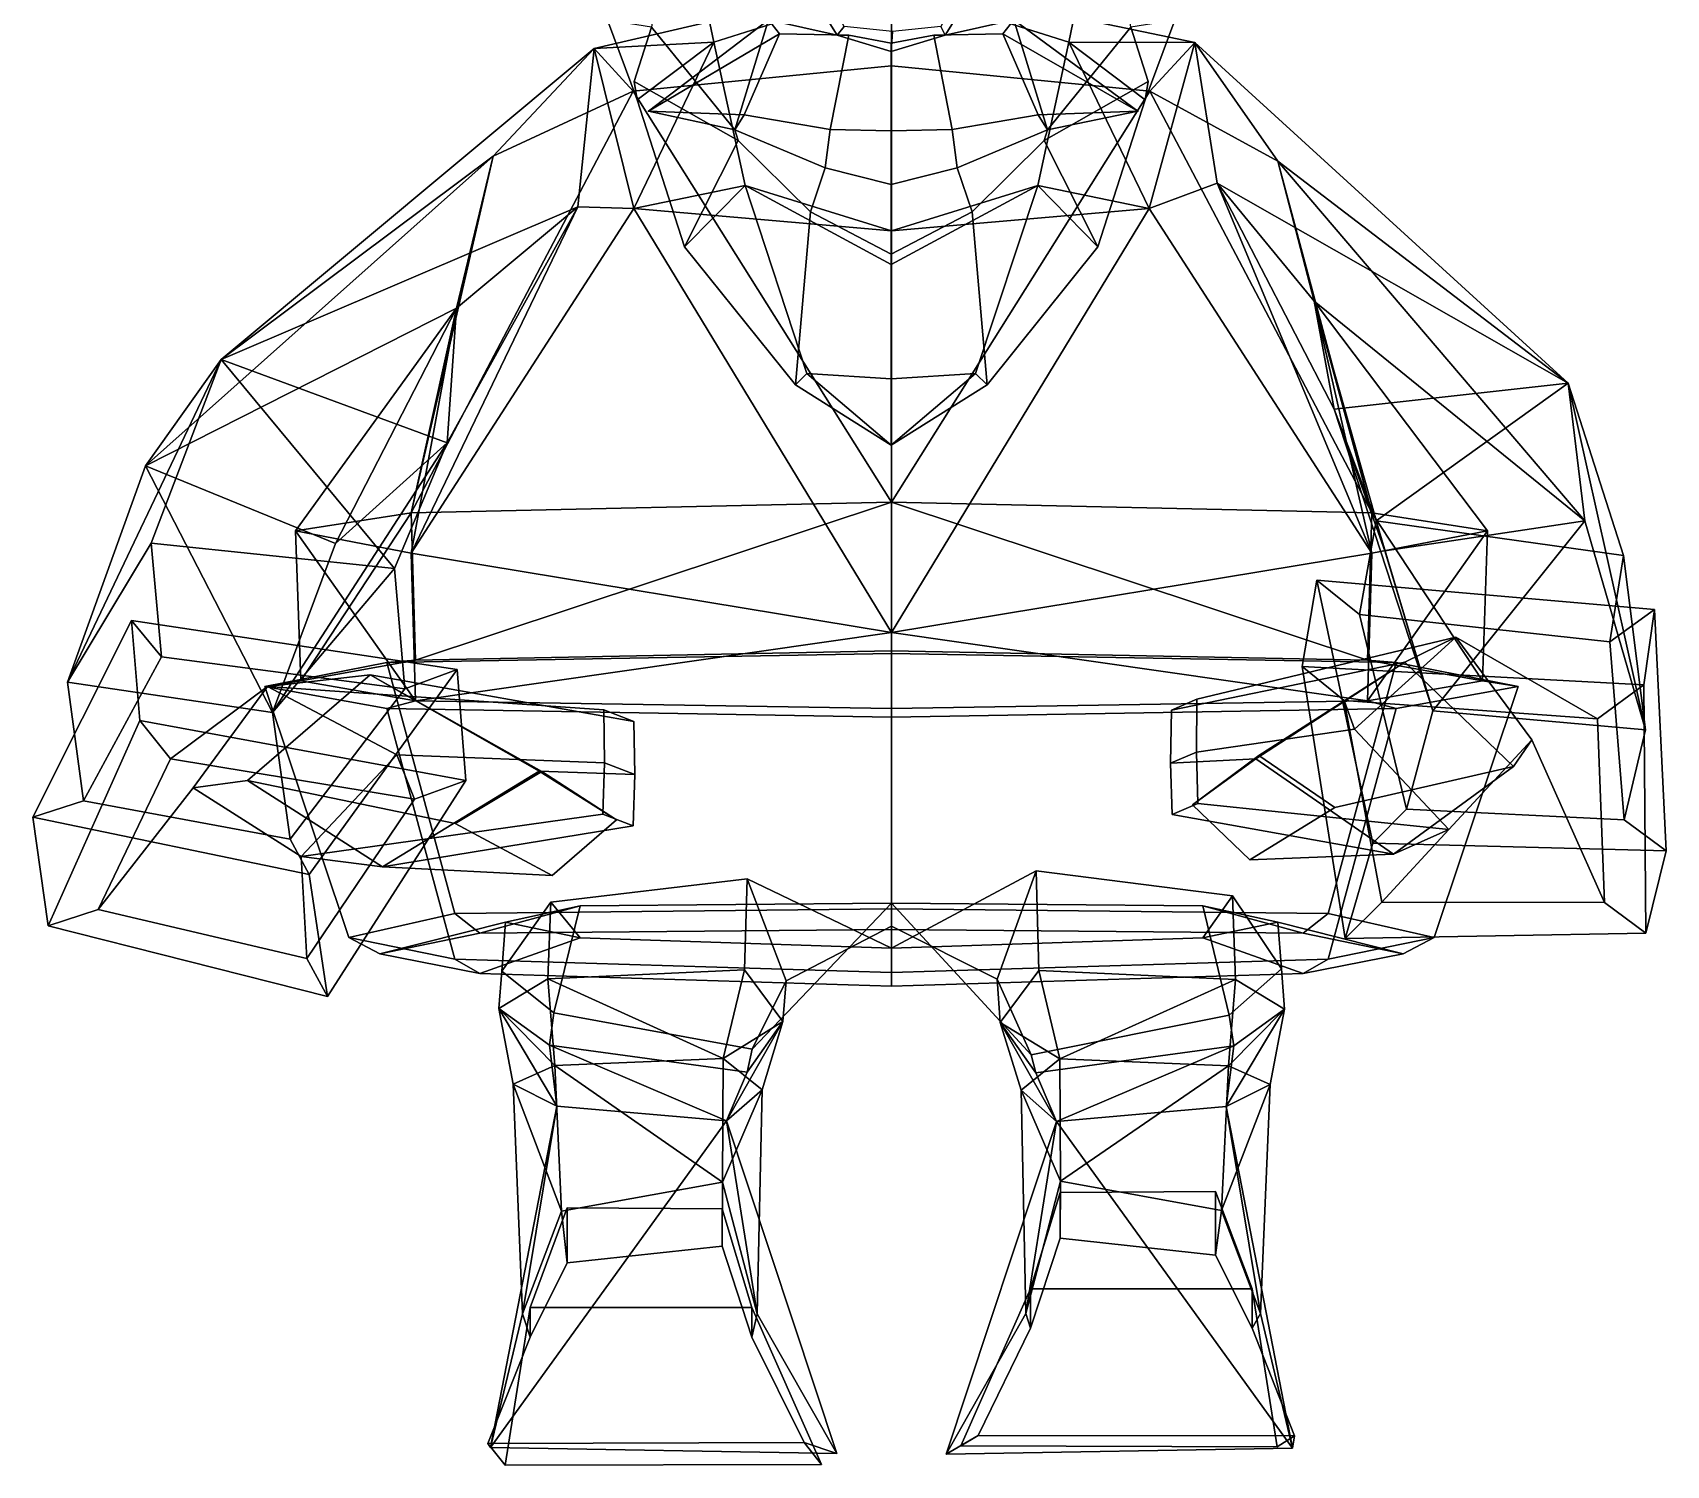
# Model space of a CAD drawing. Extents: x -184 to 163, y -157 to 300.
# Drawn here: x -183.7 to 163.5, y -157 to 147.5 of the extents above; entities that cross this region are included whole.
import ezdxf

# ---------------------------------------------------------------- set-up
doc = ezdxf.new("R2010")
doc.units = 0

msp = doc.modelspace()

# ---------------------------------------------------------------- linework, layer by layer
for p in [(-52.850117, 130.745239, 156.778763), (51.156452, 130.745239, 156.778763)]:
    msp.add_point(p)
for points in [[(-12.717014, 146.906311, 166.628067), (-24.209009, 165.353851, 168.914932), (-27.344149, 150.15863, 161.048126)], [(-11.267047, 148.792786, 179.784256), (-20.691374, 165.902954, 186.538315), (-24.209009, 165.353851, 168.914932), (-12.717014, 146.906311, 166.628067)], [(9.282702, 148.792786, 179.784256), (10.215907, 146.906311, 166.628067), (21.707903, 165.353851, 168.914932), (18.707029, 165.902954, 186.538315)], [(10.215907, 146.906311, 166.628067), (24.843042, 150.15863, 161.048126), (21.707903, 165.353851, 168.914932)], [(-55.22044, 133.169067, 110.382294), (-61.548981, 150.131317, 108.120865), (-42.44381, 162.322327, 77.368782), (-38.964668, 145.40271, 59.793129)], [(-38.964668, 145.40271, 59.793129), (-42.44381, 162.322327, 77.368782), (-1.250554, 161.871216, 66.640167), (-1.228616, 157.418823, 31.607481)], [(36.519398, 145.40271, 59.793129), (-1.228616, 157.418823, 31.607481), (-1.250554, 161.871216, 66.640167), (39.942699, 162.322327, 77.368782)], [(52.71933, 133.169067, 110.382294), (36.519398, 145.40271, 59.793129), (39.942699, 162.322327, 77.368782), (59.047878, 150.131317, 108.120865)], [(-1.204486, 158.834381, 15.443084), (-1.207897, 140.388245, -37.6987), (-56.103218, 135.016479, -26.143007), (-64.363396, 144.12262, 10.690969)], [(-1.204486, 158.834381, 15.443084), (-64.363396, 144.12262, 10.690969), (-38.964668, 145.40271, 59.793129), (-1.228616, 157.418823, 31.607481)], [(-52.166565, 148.606079, 140.270615), (-34.45216, 126.778198, 164.81459), (-27.344149, 150.15863, 161.048126), (-50.560822, 159.489594, 141.292389)], [(-1.228616, 157.418823, 31.607481), (36.519398, 145.40271, 59.793129), (63.297588, 145.3479, 10.413271), (-1.204486, 158.834381, 15.443084)], [(-1.204486, 158.834381, 15.443084), (63.297588, 145.3479, 10.413271), (53.713791, 135.016479, -26.143009), (-1.207897, 140.388245, -37.6987)], [(49.665459, 148.606079, 140.270615), (48.059715, 159.489594, 141.292389), (24.843042, 150.15863, 161.048126), (31.95105, 126.778198, 164.81459)], [(-55.22044, 133.169067, 110.382294), (-55.88979, 137.068115, 142.186356), (-52.166565, 148.606079, 140.270615), (-61.548981, 150.131317, 108.120865)], [(-24.977959, 147.210266, 174.807907), (-27.344149, 150.15863, 161.048126), (-52.850117, 130.745239, 156.778763)], [(-52.850117, 130.745239, 156.778763), (-27.344149, 150.15863, 161.048126), (-34.45216, 126.778198, 164.81459)], [(-24.977959, 147.210266, 174.807907), (-10.280588, 146.936768, 174.895538), (-12.717014, 146.906311, 166.628067), (-27.344149, 150.15863, 161.048126)], [(22.476852, 147.210266, 174.807907), (24.843042, 150.15863, 161.048126), (10.215907, 146.906311, 166.628067), (7.779481, 146.936768, 174.895538)], [(22.476852, 147.210266, 174.807907), (51.156452, 130.745239, 156.778763), (24.843042, 150.15863, 161.048126)], [(51.156452, 130.745239, 156.778763), (31.95105, 126.778198, 164.81459), (24.843042, 150.15863, 161.048126)], [(52.71933, 133.169067, 110.382294), (59.047878, 150.131317, 108.120865), (49.665459, 148.606079, 140.270615), (53.388687, 137.068115, 142.186356)], [(-52.166565, 148.606079, 140.270615), (-55.88979, 137.068115, 142.186356), (-33.76899, 124.564728, 155.504288), (-34.45216, 126.778198, 164.81459)], [(-32.455162, 130.001831, 175.316635), (-24.977959, 147.210266, 174.807907), (-52.850117, 130.745239, 156.778763)], [(-10.280588, 146.936768, 174.895538), (-24.977959, 147.210266, 174.807907), (-32.455162, 130.001831, 175.316635), (-14.241541, 126.87262, 183.691391)], [(-14.241541, 126.87262, 183.691391), (-1.250554, 126.595337, 184.348648), (-1.250554, 145.229645, 177.472336), (-10.280588, 146.936768, 174.895538)], [(-0.992172, 147.700531, 184.925476), (-11.267047, 148.792786, 179.784256), (-12.717014, 146.906311, 166.628067), (-1.250554, 143.486237, 172.205948)], [(-1.250554, 145.229645, 177.472336), (-1.250554, 143.486237, 172.205948), (-12.717014, 146.906311, 166.628067), (-10.280588, 146.936768, 174.895538)], [(-0.992172, 147.700531, 184.925476), (-1.250554, 143.486237, 172.205948), (10.215907, 146.906311, 166.628067), (9.282702, 148.792786, 179.784256)], [(11.740433, 126.87262, 183.691391), (7.779481, 146.936768, 174.895538), (-1.250554, 145.229645, 177.472336), (-1.250554, 126.595337, 184.348648)], [(-1.250554, 145.229645, 177.472336), (7.779481, 146.936768, 174.895538), (10.215907, 146.906311, 166.628067), (-1.250554, 143.486237, 172.205948)], [(7.779481, 146.936768, 174.895538), (11.740433, 126.87262, 183.691391), (29.954054, 130.001831, 175.316635), (22.476852, 147.210266, 174.807907)], [(29.954054, 130.001831, 175.316635), (51.156452, 130.745239, 156.778763), (22.476852, 147.210266, 174.807907)], [(49.665459, 148.606079, 140.270615), (31.95105, 126.778198, 164.81459), (31.267879, 124.564728, 155.504288), (53.388687, 137.068115, 142.186356)], [(-67.862389, 110.41748, 46.630215), (-64.363396, 144.12262, 10.690969), (-143.586792, 77.980179, 49.693771)], [(-85.830681, 121.202423, -24.917387), (-143.586792, 77.980179, 49.693771), (-64.363396, 144.12262, 10.690969)], [(-85.830681, 121.202423, -24.917387), (-64.363396, 144.12262, 10.690969), (-56.103218, 135.016479, -26.143007)], [(-67.862389, 110.41748, 46.630215), (-55.965126, 110.056702, 68.589661), (-64.363396, 144.12262, 10.690969)], [(-64.363396, 144.12262, 10.690969), (-55.965126, 110.056702, 68.589661), (-38.964668, 145.40271, 59.793129)], [(-55.965126, 110.056702, 68.589661), (-32.305893, 114.996735, 95.365669), (-38.964668, 145.40271, 59.793129)], [(-45.142368, 101.945526, 123.026787), (-55.22044, 133.169067, 110.382294), (-38.964668, 145.40271, 59.793129), (-32.305893, 114.996735, 95.365669)], [(42.641266, 101.945526, 123.026787), (29.881565, 114.996735, 95.365669), (36.519398, 145.40271, 59.793129), (52.71933, 133.169067, 110.382294)], [(53.584675, 110.056702, 68.589661), (36.519398, 145.40271, 59.793129), (29.881565, 114.996735, 95.365669)], [(63.297588, 145.3479, 10.413271), (36.519398, 145.40271, 59.793129), (53.584675, 110.056702, 68.589661)], [(68.04216, 115.493469, 49.894779), (63.297588, 145.3479, 10.413271), (53.584675, 110.056702, 68.589661)], [(80.884331, 120.174377, -25.769972), (53.713791, 135.016479, -26.143009), (63.297588, 145.3479, 10.413271)], [(68.04216, 115.493469, 49.894779), (142.597626, 72.997711, 39.103031), (63.297588, 145.3479, 10.413271)], [(80.884331, 120.174377, -25.769972), (63.297588, 145.3479, 10.413271), (142.597626, 72.997711, 39.103031)], [(-1.173772, 47.692505, -97.6754), (-56.103218, 135.016479, -26.143007), (-1.207897, 140.388245, -37.6987)], [(-1.173772, 47.692505, -97.6754), (-1.207897, 140.388245, -37.6987), (53.713791, 135.016479, -26.143009)], [(-33.76899, 124.564728, 155.504288), (-55.88979, 137.068115, 142.186356), (-55.22044, 133.169067, 110.382294), (-45.142368, 101.945526, 123.026787)], [(31.267879, 124.564728, 155.504288), (42.641266, 101.945526, 123.026787), (52.71933, 133.169067, 110.382294), (53.388687, 137.068115, 142.186356)], [(-103.231987, 45.440292, -63.370796), (-56.103218, 135.016479, -26.143007), (-1.173772, 47.692505, -97.6754)], [(-103.231987, 45.440292, -63.370796), (-85.830681, 121.202423, -24.917387), (-56.103218, 135.016479, -26.143007)], [(100.884438, 45.440292, -63.370804), (-1.173772, 47.692505, -97.6754), (53.713791, 135.016479, -26.143009)], [(100.884438, 45.440292, -63.370804), (53.713791, 135.016479, -26.143009), (80.884331, 120.174377, -25.769972)], [(-34.45216, 126.778198, 164.81459), (-32.455162, 130.001831, 175.316635), (-52.850117, 130.745239, 156.778763)], [(-14.241541, 126.87262, 183.691391), (-32.455162, 130.001831, 175.316635), (-34.45216, 126.778198, 164.81459), (-15.243168, 118.716705, 172.825165)], [(11.740433, 126.87262, 183.691391), (12.74206, 118.716705, 172.825165), (31.95105, 126.778198, 164.81459), (29.954054, 130.001831, 175.316635)], [(31.95105, 126.778198, 164.81459), (51.156452, 130.745239, 156.778763), (29.954054, 130.001831, 175.316635)], [(-18.425463, 109.395752, 173.856415), (-15.243168, 118.716705, 172.825165), (-34.45216, 126.778198, 164.81459), (-33.76899, 124.564728, 155.504288)], [(-1.250554, 126.595337, 184.348648), (-14.241541, 126.87262, 183.691391), (-15.243168, 118.716705, 172.825165), (-1.250554, 115.167419, 177.937927)], [(-1.250554, 126.595337, 184.348648), (-1.250554, 115.167419, 177.937927), (12.74206, 118.716705, 172.825165), (11.740433, 126.87262, 183.691391)], [(15.924353, 109.395752, 173.856415), (31.267879, 124.564728, 155.504288), (31.95105, 126.778198, 164.81459), (12.74206, 118.716705, 172.825165)], [(-21.610588, 72.61673, 151.733688), (-18.425463, 109.395752, 173.856415), (-33.76899, 124.564728, 155.504288), (-45.142368, 101.945526, 123.026787)], [(19.10948, 72.61673, 151.733688), (42.641266, 101.945526, 123.026787), (31.267879, 124.564728, 155.504288), (15.924353, 109.395752, 173.856415)], [(-85.830681, 121.202423, -24.917387), (-159.66272, 55.383057, 17.709221), (-143.586792, 77.980179, 49.693771)], [(-93.585457, 88.889435, 4.790177), (-159.66272, 55.383057, 17.709221), (-85.830681, 121.202423, -24.917387)], [(-103.231987, 45.440292, -63.370796), (-93.585457, 88.889435, 4.790177), (-85.830681, 121.202423, -24.917387)], [(-1.250554, 100.402084, 179.268402), (-1.250554, 115.167419, 177.937927), (-15.243168, 118.716705, 172.825165), (-18.425463, 109.395752, 173.856415)], [(-1.250554, 100.402084, 179.268402), (15.924353, 109.395752, 173.856415), (12.74206, 118.716705, 172.825165), (-1.250554, 115.167419, 177.937927)], [(100.884438, 45.440292, -63.370804), (80.884331, 120.174377, -25.769972), (88.623535, 90.425125, 6.919257)], [(80.884331, 120.174377, -25.769972), (142.597626, 72.997711, 39.103031), (146.128265, 43.72937, 8.20105)], [(88.623535, 90.425125, 6.919257), (80.884331, 120.174377, -25.769972), (146.128265, 43.72937, 8.20105)], [(-1.173774, 105.380096, 78.503799), (-32.305893, 114.996735, 95.365669), (-55.965126, 110.056702, 68.589661)], [(-21.610588, 72.61673, 151.733688), (-45.142368, 101.945526, 123.026787), (-32.305893, 114.996735, 95.365669), (-19.191643, 75.050354, 135.999039)], [(-19.191643, 75.050354, 135.999039), (-32.305893, 114.996735, 95.365669), (-1.250553, 98.176544, 112.451416), (-1.250553, 73.897507, 131.549591)], [(-1.250553, 98.176544, 112.451416), (-32.305893, 114.996735, 95.365669), (-1.173774, 105.380096, 78.503799)], [(16.690535, 75.050354, 135.999039), (-1.250553, 73.897507, 131.549591), (-1.250553, 98.176544, 112.451416), (29.881565, 114.996735, 95.365669)], [(-1.250553, 98.176544, 112.451416), (-1.173774, 105.380096, 78.503799), (29.881565, 114.996735, 95.365669)], [(-1.173774, 105.380096, 78.503799), (53.584675, 110.056702, 68.589661), (29.881565, 114.996735, 95.365669)], [(19.10948, 72.61673, 151.733688), (16.690535, 75.050354, 135.999039), (29.881565, 114.996735, 95.365669), (42.641266, 101.945526, 123.026787)], [(100.884438, 36.831039, 90.84214), (68.04216, 115.493469, 49.894779), (53.584675, 110.056702, 68.589661)], [(100.884438, 36.831039, 90.84214), (88.623535, 90.425125, 6.919257), (68.04216, 115.493469, 49.894779)], [(88.623535, 90.425125, 6.919257), (92.897171, 67.467911, 52.139282), (68.04216, 115.493469, 49.894779)], [(68.04216, 115.493469, 49.894779), (92.897171, 67.467911, 52.139282), (142.597626, 72.997711, 39.103031)], [(-67.862389, 110.41748, 46.630215), (-143.586792, 77.980179, 49.693771), (-95.617393, 60.285141, 49.779804)], [(-103.231987, 36.831039, 90.84214), (-67.862389, 110.41748, 46.630215), (-93.585457, 88.889435, 4.790177)], [(-103.231987, 36.831039, 90.84214), (-55.965126, 110.056702, 68.589661), (-67.862389, 110.41748, 46.630215)], [(-1.173773, 19.985382, 119.083397), (-55.965126, 110.056702, 68.589661), (-103.231987, 36.831039, 90.84214)], [(-93.585457, 88.889435, 4.790177), (-67.862389, 110.41748, 46.630215), (-95.617393, 60.285141, 49.779804)], [(-1.173773, 19.985382, 119.083397), (-1.173774, 105.380096, 78.503799), (-55.965126, 110.056702, 68.589661)], [(-1.250553, 59.819427, 153.582489), (-1.250554, 100.402084, 179.268402), (-18.425463, 109.395752, 173.856415), (-21.610588, 72.61673, 151.733688)], [(-1.250553, 59.819427, 153.582489), (19.10948, 72.61673, 151.733688), (15.924353, 109.395752, 173.856415), (-1.250554, 100.402084, 179.268402)], [(-1.173773, 19.985382, 119.083397), (53.584675, 110.056702, 68.589661), (-1.173774, 105.380096, 78.503799)], [(-1.173773, 19.985382, 119.083397), (100.884438, 36.831039, 90.84214), (53.584675, 110.056702, 68.589661)], [(100.884438, 36.831039, 90.84214), (125.486366, 41.61644, 5.123831), (88.623535, 90.425125, 6.919257)], [(125.486366, 41.61644, 5.123831), (100.884438, 45.440292, -63.370804), (88.623535, 90.425125, 6.919257)], [(103.616676, 37.346329, 17.681055), (92.897171, 67.467911, 52.139282), (88.623535, 90.425125, 6.919257)], [(103.616676, 37.346329, 17.681055), (88.623535, 90.425125, 6.919257), (146.128265, 43.72937, 8.20105)], [(-119.33783, 38.91803, 16.000574), (-159.66272, 55.383057, 17.709221), (-93.585457, 88.889435, 4.790177)], [(-103.231987, 36.831039, 90.84214), (-93.585457, 88.889435, 4.790177), (-127.833923, 41.61644, 5.123833)], [(-127.833923, 41.61644, 5.123833), (-93.585457, 88.889435, 4.790177), (-103.231987, 45.440292, -63.370796)], [(-119.33783, 38.91803, 16.000574), (-93.585457, 88.889435, 4.790177), (-95.617393, 60.285141, 49.779804)], [(-176.303101, 9.403748, 55.159615), (-158.516785, 38.941406, 82.342941), (-143.586792, 77.980179, 49.693771)], [(-176.303101, 9.403748, 55.159615), (-143.586792, 77.980179, 49.693771), (-159.66272, 55.383057, 17.709221)], [(-106.799675, 33.622726, 71.372292), (-143.586792, 77.980179, 49.693771), (-158.516785, 38.941406, 82.342941)], [(-106.799675, 33.622726, 71.372292), (-95.617393, 60.285141, 49.779804), (-143.586792, 77.980179, 49.693771)], [(-1.250553, 59.819427, 153.582489), (-21.610588, 72.61673, 151.733688), (-19.191643, 75.050354, 135.999039)], [(-1.250553, 59.819427, 153.582489), (-19.191643, 75.050354, 135.999039), (-1.250553, 73.897507, 131.549591)], [(-1.250553, 59.819427, 153.582489), (-1.250553, 73.897507, 131.549591), (16.690535, 75.050354, 135.999039)], [(-1.250553, 59.819427, 153.582489), (16.690535, 75.050354, 135.999039), (19.10948, 72.61673, 151.733688)], [(101.782494, 43.696182, 73.302216), (142.597626, 72.997711, 39.103031), (92.897171, 67.467911, 52.139282)], [(101.782494, 43.696182, 73.302216), (154.355911, 36.330536, 75.557251), (142.597626, 72.997711, 39.103031)], [(159.000946, -0.675583, 52.38979), (146.128265, 43.72937, 8.20105), (142.597626, 72.997711, 39.103031)], [(159.000946, -0.675583, 52.38979), (142.597626, 72.997711, 39.103031), (154.355911, 36.330536, 75.557251)], [(113.866829, 3.378128, 48.995026), (92.897171, 67.467911, 52.139282), (103.616676, 37.346329, 17.681055)], [(113.866829, 3.378128, 48.995026), (101.782494, 43.696182, 73.302216), (92.897171, 67.467911, 52.139282)], [(-132.729263, 2.964264, 43.983749), (-119.33783, 38.91803, 16.000574), (-95.617393, 60.285141, 49.779804)], [(-132.729263, 2.964264, 43.983749), (-95.617393, 60.285141, 49.779804), (-106.799675, 33.622726, 71.372292)], [(-132.729263, 2.964264, 43.983749), (-176.303101, 9.403748, 55.159615), (-159.66272, 55.383057, 17.709221)], [(-132.729263, 2.964264, 43.983749), (-159.66272, 55.383057, 17.709221), (-119.33783, 38.91803, 16.000574)], [(-126.71138, 9.690826, 0.429445), (-127.833923, 41.61644, 5.123833), (-103.231987, 45.440292, -63.370796)], [(-126.71138, 9.690826, 0.429445), (-103.231987, 45.440292, -63.370796), (-102.321541, 14.12175, -78.939377)], [(-102.321541, 14.12175, -78.939377), (-103.231987, 45.440292, -63.370796), (-1.173772, 47.692505, -97.6754)], [(-102.321541, 14.12175, -78.939377), (-1.173772, 47.692505, -97.6754), (-1.188086, 16.073547, -109.066399)], [(99.973991, 14.12175, -78.939377), (-1.188086, 16.073547, -109.066399), (-1.173772, 47.692505, -97.6754)], [(99.973991, 14.12175, -78.939377), (-1.173772, 47.692505, -97.6754), (100.884438, 45.440292, -63.370804)], [(124.363838, 9.690826, 0.429443), (99.973991, 14.12175, -78.939377), (100.884438, 45.440292, -63.370804)], [(124.363838, 9.690826, 0.429443), (100.884438, 45.440292, -63.370804), (125.486366, 41.61644, 5.123831)], [(101.782494, 43.696182, 73.302216), (113.866829, 3.378128, 48.995026), (108.26371, -17.569534, 77.982742), (98.230057, 23.795044, 103.235184)], [(154.355911, 36.330536, 75.557251), (101.782494, 43.696182, 73.302216), (98.230057, 23.795044, 103.235184), (151.448471, 18.011383, 106.592751)], [(113.866829, 3.378128, 48.995026), (103.616676, 37.346329, 17.681055), (146.128265, 43.72937, 8.20105)], [(113.866829, 3.378128, 48.995026), (146.128265, 43.72937, 8.20105), (159.000946, -0.675583, 52.38979)], [(-172.881409, -15.777374, 80.824631), (-156.319153, 14.78862, 109.158226), (-158.516785, 38.941406, 82.342941), (-176.303101, 9.403748, 55.159615)], [(-158.516785, 38.941406, 82.342941), (-156.319153, 14.78862, 109.158226), (-104.575531, 8.024323, 96.757965), (-106.799675, 33.622726, 71.372292)], [(-102.321548, 5.493103, 75.620949), (-127.833923, 41.61644, 5.123833), (-126.71138, 9.690826, 0.429445)], [(-102.321548, 5.493103, 75.620949), (-103.231987, 36.831039, 90.84214), (-127.833923, 41.61644, 5.123833)], [(99.973991, 5.493103, 75.620949), (125.486366, 41.61644, 5.123831), (100.884438, 36.831039, 90.84214)], [(99.973991, 5.493103, 75.620949), (124.363838, 9.690826, 0.429443), (125.486366, 41.61644, 5.123831)], [(-102.321548, 5.493103, 75.620949), (-1.173773, 19.985382, 119.083397), (-103.231987, 36.831039, 90.84214)], [(99.973991, 5.493103, 75.620949), (100.884438, 36.831039, 90.84214), (-1.173773, 19.985382, 119.083397)], [(154.462631, -19.81218, 82.683075), (159.000946, -0.675583, 52.38979), (154.355911, 36.330536, 75.557251), (151.448471, 18.011383, 106.592751)], [(-106.799675, 33.622726, 71.372292), (-104.575531, 8.024323, 96.757965), (-128.972748, -23.942543, 67.908623), (-132.729263, 2.964264, 43.983749)], [(101.102722, -24.742157, 72.420677), (95.240112, -45.036186, 99.280266), (86.10006, 12.749466, 134.131729), (89.227341, 31.148254, 106.764473)], [(89.227341, 31.148254, 106.764473), (86.10006, 12.749466, 134.131729), (158.707825, 8.857956, 140.335327), (160.922287, 24.876007, 112.264305)], [(101.102722, -24.742157, 72.420677), (89.227341, 31.148254, 106.764473), (98.230057, 23.795044, 103.235184), (108.26371, -17.569534, 77.982742)], [(89.227341, 31.148254, 106.764473), (160.922287, 24.876007, 112.264305), (151.448471, 18.011383, 106.592751), (98.230057, 23.795044, 103.235184)], [(163.454346, -26.4133, 79.635696), (154.462631, -19.81218, 82.683075), (151.448471, 18.011383, 106.592751), (160.922287, 24.876007, 112.264305)], [(159.133804, -43.886734, 107.439064), (163.454346, -26.4133, 79.635696), (160.922287, 24.876007, 112.264305), (158.707825, 8.857956, 140.335327)], [(-180.355774, -42.339722, 102.10463), (-160.917984, 1.287613, 141.893799), (-162.660507, 22.508652, 117.478752), (-183.668518, -19.276443, 78.564735)], [(-183.668518, -19.276443, 78.564735), (-162.660507, 22.508652, 117.478752), (-156.319153, 14.78862, 109.158226), (-172.881409, -15.777374, 80.824631)], [(-93.504753, 12.141785, 99.596733), (-162.660507, 22.508652, 117.478752), (-160.917984, 1.287613, 141.893799), (-91.641457, -11.426559, 122.798523)], [(-93.504753, 12.141785, 99.596733), (-104.575531, 8.024323, 96.757965), (-156.319153, 14.78862, 109.158226), (-162.660507, 22.508652, 117.478752)], [(-102.321548, 5.493103, 75.620949), (-1.173772, 3.863892, 105.768867), (-1.173773, 19.985382, 119.083397)], [(99.973991, 5.493103, 75.620949), (-1.173773, 19.985382, 119.083397), (-1.173772, 3.863892, 105.768867)], [(58.325935, 3.460754, 123.635574), (107.858719, 13.71669, 137.093201), (118.732574, 18.987137, 110.399925), (63.703346, 5.792709, 113.877907)], [(63.59602, -5.462189, 112.311096), (63.703346, 5.792709, 113.877907), (118.732574, 18.987137, 110.399925), (97.204834, -0.561142, 95.776901)], [(97.204834, -0.561142, 95.776901), (118.732574, 18.987137, 110.399925), (148.846283, 1.615677, 134.369507), (94.972641, 5.54686, 130.681915)], [(130.96579, -8.50502, 146.655487), (134.879791, -2.810532, 116.151535), (118.732574, 18.987137, 110.399925), (107.858719, 13.71669, 137.093201)], [(134.879791, -2.810532, 116.151535), (150.301239, -37.359344, 110.460197), (148.846283, 1.615677, 134.369507), (118.732574, 18.987137, 110.399925)], [(-108.422394, 13.613602, -90.802994), (-134.337448, 8.530869, 0.241392), (-126.71138, 9.690826, 0.429445), (-102.321541, 14.12175, -78.939377)], [(-108.422394, 13.613602, -90.802994), (-102.321541, 14.12175, -78.939377), (-1.188086, 16.073547, -109.066399), (-1.173989, 15.564011, -124.853333)], [(-93.969841, -39.705994, -99.447197), (-108.422394, 13.613602, -90.802994), (-1.173989, 15.564011, -124.853333), (-1.173769, -38.71328, -133.651871)], [(106.074837, 13.613602, -90.803001), (-1.173989, 15.564011, -124.853333), (-1.188086, 16.073547, -109.066399), (99.973991, 14.12175, -78.939377)], [(91.622307, -39.705994, -99.447197), (-1.173769, -38.71328, -133.651871), (-1.173989, 15.564011, -124.853333), (106.074837, 13.613602, -90.803001)], [(106.074837, 13.613602, -90.803001), (99.973991, 14.12175, -78.939377), (124.363838, 9.690826, 0.429443), (131.989883, 8.530869, 0.24139)], [(-137.995148, -11.467728, 158.346115), (-111.992165, 10.998032, 146.573334), (-133.788132, 8.496628, 116.34671), (-149.550644, -13.002411, 115.19841)], [(-93.926048, -20.597198, 198.071777), (-75.455765, -9.516968, 201.482513), (-111.992165, 10.998032, 146.573334), (-137.995148, -11.467728, 158.346115)], [(-116.504662, -44.788734, -8.40281), (-134.337448, 8.530869, 0.241392), (-108.422394, 13.613602, -90.802994), (-93.969841, -39.705994, -99.447197)], [(-55.920059, 1.06282, 130.210632), (-62.287651, 3.531052, 119.218636), (-133.788132, 8.496628, 116.34671), (-111.992165, 10.998032, 146.573334)], [(-124.900742, -31.415359, 60.083107), (-128.972748, -23.942543, 67.908623), (-104.575531, 8.024323, 96.757965), (-93.504753, 12.141785, 99.596733)], [(-124.900742, -31.415359, 60.083107), (-93.504753, 12.141785, 99.596733), (-91.641457, -11.426559, 122.798523), (-121.022186, -57.349991, 81.992172)], [(-59.607052, -19.845535, 191.263367), (-76.046005, -9.448013, 140.051834), (-111.992165, 10.998032, 146.573334), (-75.455765, -9.516968, 201.482513)], [(-55.688766, -10.18364, 128.551239), (-55.920059, 1.06282, 130.210632), (-111.992165, 10.998032, 146.573334), (-76.046005, -9.448013, 140.051834)], [(58.114849, -7.791748, 122.030891), (76.209892, -6.861603, 131.769516), (107.858719, 13.71669, 137.093201), (58.325935, 3.460754, 123.635574)], [(62.770611, -16.598053, 176.993103), (76.861725, -6.11554, 185.81781), (107.858719, 13.71669, 137.093201), (76.209892, -6.861603, 131.769516)], [(93.040489, -17.185989, 182.318573), (130.96579, -8.50502, 146.655487), (107.858719, 13.71669, 137.093201), (76.861725, -6.11554, 185.81781)], [(95.240112, -45.036186, 99.280266), (102.986702, -37.298172, 105.283569), (94.972641, 5.54686, 130.681915), (86.10006, 12.749466, 134.131729)], [(86.10006, 12.749466, 134.131729), (94.972641, 5.54686, 130.681915), (148.846283, 1.615677, 134.369507), (158.707825, 8.857956, 140.335327)], [(114.15712, -44.788727, -8.402812), (91.622307, -39.705994, -99.447197), (106.074837, 13.613602, -90.803001), (131.989883, 8.530869, 0.24139)], [(-132.729263, 2.964264, 43.983749), (-128.972748, -23.942543, 67.908623), (-172.881409, -15.777374, 80.824631), (-176.303101, 9.403748, 55.159615)], [(-149.550644, -13.002411, 115.19841), (-133.788132, 8.496628, 116.34671), (-154.35228, -6.828217, 133.157867), (-169.743912, -38.866997, 104.357887)], [(-106.293503, -5.996948, 102.619911), (-102.536102, -15.447937, 120.03508), (-154.35228, -6.828217, 133.157867), (-133.788132, 8.496628, 116.34671)], [(-134.337448, 8.530869, 0.241392), (-108.422394, 3.863235, 83.850166), (-102.321548, 5.493103, 75.620949), (-126.71138, 9.690826, 0.429445)], [(-108.422394, 3.863235, 83.850166), (-134.337448, 8.530869, 0.241392), (-116.504662, -44.788734, -8.40281), (-93.969849, -49.45636, 75.205963)], [(-62.173508, -7.718674, 117.604904), (-106.293503, -5.996948, 102.619911), (-133.788132, 8.496628, 116.34671), (-62.287651, 3.531052, 119.218636)], [(106.074837, 3.863235, 83.850166), (91.622299, -49.45636, 75.205963), (114.15712, -44.788727, -8.402812), (131.989883, 8.530869, 0.24139)], [(131.989883, 8.530869, 0.24139), (124.363838, 9.690826, 0.429443), (99.973991, 5.493103, 75.620949), (106.074837, 3.863235, 83.850166)], [(159.133804, -43.886734, 107.439064), (158.707825, 8.857956, 140.335327), (148.846283, 1.615677, 134.369507), (150.301239, -37.359344, 110.460197)], [(-1.173772, 2.005081, 117.914536), (-1.173772, 3.863892, 105.768867), (-102.321548, 5.493103, 75.620949), (-108.422394, 3.863235, 83.850166)], [(-1.17377, -52.266296, 109.116028), (-1.173772, 2.005081, 117.914536), (-108.422394, 3.863235, 83.850166), (-93.969849, -49.45636, 75.205963)], [(-55.688766, -10.18364, 128.551239), (-62.173508, -7.718674, 117.604904), (-62.287651, 3.531052, 119.218636), (-55.920059, 1.06282, 130.210632)], [(-1.173772, 2.005081, 117.914536), (106.074837, 3.863235, 83.850166), (99.973991, 5.493103, 75.620949), (-1.173772, 3.863892, 105.768867)], [(-1.17377, -52.266296, 109.116028), (91.622299, -49.45636, 75.205963), (106.074837, 3.863235, 83.850166), (-1.173772, 2.005081, 117.914536)], [(58.114849, -7.791748, 122.030891), (58.325935, 3.460754, 123.635574), (63.703346, 5.792709, 113.877907), (63.59602, -5.462189, 112.311096)], [(117.252411, -21.900223, 103.870903), (97.204834, -0.561142, 95.776901), (94.972641, 5.54686, 130.681915), (102.986702, -37.298172, 105.283569)], [(-180.355774, -42.339722, 102.10463), (-169.743912, -38.866997, 104.357887), (-154.35228, -6.828217, 133.157867), (-160.917984, 1.287613, 141.893799)], [(-91.641457, -11.426559, 122.798523), (-160.917984, 1.287613, 141.893799), (-154.35228, -6.828217, 133.157867), (-102.536102, -15.447937, 120.03508)], [(113.866829, 3.378128, 48.995026), (159.000946, -0.675583, 52.38979), (154.462631, -19.81218, 82.683075), (108.26371, -17.569534, 77.982742)], [(63.879589, -16.364426, 111.058327), (63.59602, -5.462189, 112.311096), (97.204834, -0.561142, 95.776901), (117.252411, -21.900223, 103.870903)], [(117.252411, -21.900223, 103.870903), (102.986702, -37.298172, 105.283569), (150.301239, -37.359344, 110.460197), (134.879791, -2.810532, 116.151535)], [(105.4636, -27.134171, 130.169144), (117.252411, -21.900223, 103.870903), (134.879791, -2.810532, 116.151535), (130.96579, -8.50502, 146.655487)], [(-126.646164, -27.642181, 103.123878), (-125.434891, -49.283539, 90.441223), (-102.536102, -15.447937, 120.03508), (-106.293503, -5.996948, 102.619911)], [(-62.497459, -18.620941, 116.35244), (-126.646164, -27.642181, 103.123878), (-106.293503, -5.996948, 102.619911), (-62.173508, -7.718674, 117.604904)], [(58.476879, -18.702988, 120.841118), (58.114849, -7.791748, 122.030891), (63.59602, -5.462189, 112.311096), (63.879589, -16.364426, 111.058327)], [(58.476879, -18.702988, 120.841118), (105.4636, -27.134171, 130.169144), (76.209892, -6.861603, 131.769516), (58.114849, -7.791748, 122.030891)], [(74.966194, -28.286415, 182.564117), (93.040489, -17.185989, 182.318573), (76.861725, -6.11554, 185.81781), (62.770611, -16.598053, 176.993103)], [(74.966194, -28.286415, 182.564117), (62.770611, -16.598053, 176.993103), (76.209892, -6.861603, 131.769516), (105.4636, -27.134171, 130.169144)], [(-73.318253, -31.67054, 198.071976), (-109.325722, -29.809921, 139.260651), (-76.046005, -9.448013, 140.051834), (-59.607052, -19.845535, 191.263367)], [(-56.100433, -21.0961, 127.372459), (-55.688766, -10.18364, 128.551239), (-76.046005, -9.448013, 140.051834), (-109.325722, -29.809921, 139.260651)], [(-73.318253, -31.67054, 198.071976), (-59.607052, -19.845535, 191.263367), (-75.455765, -9.516968, 201.482513), (-93.926048, -20.597198, 198.071777)], [(-56.100433, -21.0961, 127.372459), (-62.497459, -18.620941, 116.35244), (-62.173508, -7.718674, 117.604904), (-55.688766, -10.18364, 128.551239)], [(74.966194, -28.286415, 182.564117), (105.4636, -27.134171, 130.169144), (130.96579, -8.50502, 146.655487), (93.040489, -17.185989, 182.318573)], [(-126.646164, -27.642181, 103.123878), (-149.550644, -13.002411, 115.19841), (-169.743912, -38.866997, 104.357887), (-125.434891, -49.283539, 90.441223)], [(-109.325722, -29.809921, 139.260651), (-137.995148, -11.467728, 158.346115), (-149.550644, -13.002411, 115.19841), (-126.646164, -27.642181, 103.123878)], [(-73.318253, -31.67054, 198.071976), (-93.926048, -20.597198, 198.071777), (-137.995148, -11.467728, 158.346115), (-109.325722, -29.809921, 139.260651)], [(-121.022186, -57.349991, 81.992172), (-91.641457, -11.426559, 122.798523), (-102.536102, -15.447937, 120.03508), (-125.434891, -49.283539, 90.441223)], [(-124.900742, -31.415359, 60.083107), (-183.668518, -19.276443, 78.564735), (-172.881409, -15.777374, 80.824631), (-128.972748, -23.942543, 67.908623)], [(58.476879, -18.702988, 120.841118), (63.879589, -16.364426, 111.058327), (117.252411, -21.900223, 103.870903), (105.4636, -27.134171, 130.169144)], [(-124.900742, -31.415359, 60.083107), (-121.022186, -57.349991, 81.992172), (-180.355774, -42.339722, 102.10463), (-183.668518, -19.276443, 78.564735)], [(-56.100433, -21.0961, 127.372459), (-109.325722, -29.809921, 139.260651), (-126.646164, -27.642181, 103.123878), (-62.497459, -18.620941, 116.35244)], [(101.102722, -24.742157, 72.420677), (108.26371, -17.569534, 77.982742), (154.462631, -19.81218, 82.683075), (163.454346, -26.4133, 79.635696)], [(101.102722, -24.742157, 72.420677), (163.454346, -26.4133, 79.635696), (159.133804, -43.886734, 107.439064), (95.240112, -45.036186, 99.280266)], [(-1.17377, -47.120354, 76.160553), (29.558575, -30.631561, 53.196861), (71.282852, -35.939117, 30.576546), (64.996544, -44.875305, 51.852386)], [(21.281097, -53.697891, -6.884879), (29.558575, -30.631561, 53.196861), (-1.17377, -47.120354, 76.160553), (-1.17377, -42.399902, -8.394332)], [(30.102339, -51.826645, 21.326633), (29.558575, -30.631561, 53.196861), (21.281097, -53.697891, -6.884879), (21.931183, -62.847626, -4.545407)], [(30.102339, -51.826645, 21.326633), (71.903633, -53.718445, 10.952107), (71.282852, -35.939117, 30.576546), (29.558575, -30.631561, 53.196861)], [(-32.43219, -51.661758, 21.229177), (-31.831612, -32.369698, 53.03149), (-73.572563, -37.277176, 30.444508), (-74.235184, -53.567932, 10.86301)], [(-1.17377, -47.120354, 76.160553), (-67.344086, -44.875305, 51.85239), (-73.572563, -37.277176, 30.444508), (-31.831612, -32.369698, 53.03149)], [(-32.43219, -51.661758, 21.229177), (-24.263027, -62.674774, -4.645929), (-23.580536, -54.008972, -7.215537), (-31.831612, -32.369698, 53.03149)], [(-1.17377, -42.399902, -8.394332), (-1.17377, -47.120354, 76.160553), (-31.831612, -32.369698, 53.03149), (-23.580536, -54.008972, -7.215537)], [(-109.873322, -48.307312, -8.973245), (-88.664764, -43.876389, -88.342064), (-67.344086, -38.057114, -70.278381), (-83.222473, -41.540833, -7.876259)], [(-88.664764, -43.876389, -88.342064), (-1.173769, -43.133347, -118.633644), (-1.173769, -37.490288, -96.337624), (-67.344086, -38.057114, -70.278381)], [(-74.235184, -53.567932, 10.86301), (-73.572563, -37.277176, 30.444508), (-83.967201, -51.952469, -8.344011), (-84.630295, -59.93277, -6.150561)], [(-67.344086, -44.875305, 51.85239), (-83.222473, -41.540833, -7.876259), (-83.967201, -51.952469, -8.344011), (-73.572563, -37.277176, 30.444508)], [(-83.222473, -41.540833, -7.876259), (-67.344086, -38.057114, -70.278381), (-72.915207, -60.807228, -50.540455), (-83.967201, -51.952469, -8.344011)], [(-67.344086, -38.057114, -70.278381), (-1.173769, -37.490288, -96.337624), (-30.820292, -68.569778, -71.56076), (-72.915207, -60.807228, -50.540455)], [(-1.173769, -37.490288, -96.337624), (-1.17377, -42.399902, -8.394332), (-23.580536, -54.008972, -7.215537), (-30.820292, -68.569778, -71.56076)], [(21.281097, -53.697891, -6.884879), (-1.17377, -42.399902, -8.394332), (-1.173769, -37.490288, -96.337624), (28.47159, -69.735435, -71.246925)], [(64.996544, -38.057114, -70.278381), (70.576309, -61.356636, -50.311916), (28.47159, -69.735435, -71.246925), (-1.173769, -37.490288, -96.337624)], [(86.317215, -43.876389, -88.342072), (64.996544, -38.057114, -70.278381), (-1.173769, -37.490288, -96.337624), (-1.173769, -43.133347, -118.633644)], [(64.996544, -44.875305, 51.852386), (71.282852, -35.939117, 30.576546), (81.662811, -51.485695, -8.098797), (80.874924, -41.540833, -7.87626)], [(80.874924, -41.540833, -7.87626), (81.662811, -51.485695, -8.098797), (70.576309, -61.356636, -50.311916), (64.996544, -38.057114, -70.278381)], [(107.52578, -48.307312, -8.973246), (80.874924, -41.540833, -7.87626), (64.996544, -38.057114, -70.278381), (86.317215, -43.876389, -88.342072)], [(71.903633, -53.718445, 10.952107), (82.297119, -60.082375, -6.062803), (81.662811, -51.485695, -8.098797), (71.282852, -35.939117, 30.576546)], [(95.240112, -45.036186, 99.280266), (159.133804, -43.886734, 107.439064), (150.301239, -37.359344, 110.460197), (102.986702, -37.298172, 105.283569)], [(-121.022186, -57.349991, 81.992172), (-125.434891, -49.283539, 90.441223), (-169.743912, -38.866997, 104.357887), (-180.355774, -42.339722, 102.10463)], [(-116.504662, -44.788734, -8.40281), (-93.969841, -39.705994, -99.447197), (-88.664764, -43.876389, -88.342064), (-109.873322, -48.307312, -8.973245)], [(-88.664764, -52.505035, 66.218262), (-109.873322, -48.307312, -8.973245), (-83.222473, -41.540833, -7.876259), (-67.344086, -44.875305, 51.85239)], [(-93.969841, -39.705994, -99.447197), (-1.173769, -38.71328, -133.651871), (-1.173769, -43.133347, -118.633644), (-88.664764, -43.876389, -88.342064)], [(91.622307, -39.705994, -99.447197), (86.317215, -43.876389, -88.342072), (-1.173769, -43.133347, -118.633644), (-1.173769, -38.71328, -133.651871)], [(86.317215, -52.505035, 66.218262), (64.996544, -44.875305, 51.852386), (80.874924, -41.540833, -7.87626), (107.52578, -48.307312, -8.973246)], [(114.15712, -44.788727, -8.402812), (107.52578, -48.307312, -8.973246), (86.317215, -43.876389, -88.342072), (91.622307, -39.705994, -99.447197)], [(-93.969849, -49.45636, 75.205963), (-116.504662, -44.788734, -8.40281), (-109.873322, -48.307312, -8.973245), (-88.664764, -52.505035, 66.218262)], [(-1.17377, -55.127167, 96.205208), (-88.664764, -52.505035, 66.218262), (-67.344086, -44.875305, 51.85239), (-1.17377, -47.120354, 76.160553)], [(-1.17377, -55.127167, 96.205208), (-1.17377, -47.120354, 76.160553), (64.996544, -44.875305, 51.852386), (86.317215, -52.505035, 66.218262)], [(91.622299, -49.45636, 75.205963), (86.317215, -52.505035, 66.218262), (107.52578, -48.307312, -8.973246), (114.15712, -44.788727, -8.402812)], [(-1.17377, -52.266296, 109.116028), (-93.969849, -49.45636, 75.205963), (-88.664764, -52.505035, 66.218262), (-1.17377, -55.127167, 96.205208)], [(-84.630295, -59.93277, -6.150561), (-83.967201, -51.952469, -8.344011), (-72.915207, -60.807228, -50.540455), (-73.858299, -67.717697, -23.760475)], [(-36.91576, -70.508675, 40.187904), (-32.43219, -51.661758, 21.229177), (-74.235184, -53.567932, 10.86301)], [(-36.91576, -70.508675, 40.187904), (-24.263027, -62.674774, -4.645929), (-32.43219, -51.661758, 21.229177)], [(-1.17377, -52.266296, 109.116028), (-1.17377, -55.127167, 96.205208), (86.317215, -52.505035, 66.218262), (91.622299, -49.45636, 75.205963)], [(34.59486, -70.586823, 40.276855), (30.102339, -51.826645, 21.326633), (21.931183, -62.847626, -4.545407)], [(34.59486, -70.586823, 40.276855), (71.903633, -53.718445, 10.952107), (30.102339, -51.826645, 21.326633)], [(82.297119, -60.082375, -6.062803), (71.523872, -67.874756, -23.669525), (70.576309, -61.356636, -50.311916), (81.662811, -51.485695, -8.098797)], [(-72.735771, -72.011101, 30.701567), (-74.235184, -53.567932, 10.86301), (-84.630295, -59.93277, -6.150561)], [(-36.91576, -70.508675, 40.187904), (-74.235184, -53.567932, 10.86301), (-72.735771, -72.011101, 30.701567)], [(-24.263027, -62.674774, -4.645929), (-31.852367, -73.430626, -32.037724), (-30.820292, -68.569778, -71.56076), (-23.580536, -54.008972, -7.215537)], [(21.931183, -62.847626, -4.545407), (21.281097, -53.697891, -6.884879), (28.47159, -69.735435, -71.246925), (29.518084, -73.605591, -31.937408)], [(34.59486, -70.586823, 40.276855), (70.413223, -72.076935, 30.783318), (71.903633, -53.718445, 10.952107)], [(70.413223, -72.076935, 30.783318), (82.297119, -60.082375, -6.062803), (71.903633, -53.718445, 10.952107)], [(-72.735771, -72.011101, 30.701567), (-84.630295, -59.93277, -6.150561), (-81.588875, -75.984528, 14.865921)], [(-81.588875, -75.984528, 14.865921), (-84.630295, -59.93277, -6.150561), (-72.282448, -80.654839, -1.623212)], [(-72.282448, -80.654839, -1.623212), (-84.630295, -59.93277, -6.150561), (-73.858299, -67.717697, -23.760475)], [(-73.858299, -67.717697, -23.760475), (-72.915207, -60.807228, -50.540455), (-30.820292, -68.569778, -71.56076), (-31.852367, -73.430626, -32.037724)], [(71.523872, -67.874756, -23.669525), (29.518084, -73.605591, -31.937408), (28.47159, -69.735435, -71.246925), (70.576309, -61.356636, -50.311916)], [(69.955589, -80.725616, -1.540534), (71.523872, -67.874756, -23.669525), (82.297119, -60.082375, -6.062803)], [(79.264114, -76.049316, 14.94624), (69.955589, -80.725616, -1.540534), (82.297119, -60.082375, -6.062803)], [(70.413223, -72.076935, 30.783318), (79.264114, -76.049316, 14.94624), (82.297119, -60.082375, -6.062803)], [(-36.91576, -70.508675, 40.187904), (-28.670147, -77.19883, 16.019512), (-24.263027, -62.674774, -4.645929)], [(-36.218346, -83.80674, -9.542522), (-31.852367, -73.430626, -32.037724), (-24.263027, -62.674774, -4.645929)], [(-28.670147, -77.19883, 16.019512), (-36.218346, -83.80674, -9.542522), (-24.263027, -62.674774, -4.645929)], [(34.59486, -70.586823, 40.276855), (21.931183, -62.847626, -4.545407), (26.346102, -77.283691, 16.1108)], [(33.890808, -83.892487, -9.452144), (21.931183, -62.847626, -4.545407), (29.518084, -73.605591, -31.937408)], [(26.346102, -77.283691, 16.1108), (21.931183, -62.847626, -4.545407), (33.890808, -83.892487, -9.452144)], [(-72.282448, -80.654839, -1.623212), (-73.858299, -67.717697, -23.760475), (-36.218346, -83.80674, -9.542522)], [(-36.218346, -83.80674, -9.542522), (-73.858299, -67.717697, -23.760475), (-31.852367, -73.430626, -32.037724)], [(33.890808, -83.892487, -9.452144), (29.518084, -73.605591, -31.937408), (71.523872, -67.874756, -23.669525)], [(69.955589, -80.725616, -1.540534), (33.890808, -83.892487, -9.452144), (71.523872, -67.874756, -23.669525)], [(-71.320465, -103.003586, 12.847329), (-72.735771, -72.011101, 30.701567), (-81.588875, -75.984528, 14.865921)], [(-37.079815, -96.815125, 23.354525), (-36.91576, -70.508675, 40.187904), (-72.735771, -72.011101, 30.701567)], [(-71.320465, -103.003586, 12.847329), (-37.079815, -96.815125, 23.354525), (-72.735771, -72.011101, 30.701567)], [(-37.079815, -96.815125, 23.354525), (-28.670147, -77.19883, 16.019512), (-36.91576, -70.508675, 40.187904)], [(34.725014, -96.577606, 23.254316), (34.59486, -70.586823, 40.276855), (26.346102, -77.283691, 16.1108)], [(34.725014, -96.577606, 23.254316), (70.413223, -72.076935, 30.783318), (34.59486, -70.586823, 40.276855)], [(68.965515, -102.827003, 12.776235), (70.413223, -72.076935, 30.783318), (34.725014, -96.577606, 23.254316)], [(68.965515, -102.827003, 12.776235), (79.264114, -76.049316, 14.94624), (70.413223, -72.076935, 30.783318)], [(-79.599777, -124.761185, -5.18656), (-71.320465, -103.003586, 12.847329), (-81.588875, -75.984528, 14.865921)], [(-79.599777, -124.761185, -5.18656), (-81.588875, -75.984528, 14.865921), (-72.282448, -80.654839, -1.623212)], [(77.247742, -124.710686, -5.123849), (79.264114, -76.049316, 14.94624), (68.965515, -102.827003, 12.776235)], [(77.247742, -124.710686, -5.123849), (69.955589, -80.725616, -1.540534), (79.264114, -76.049316, 14.94624)], [(-29.716351, -124.780815, -4.447455), (-28.670147, -77.19883, 16.019512), (-37.079815, -96.815125, 23.354525)], [(-29.716351, -124.780815, -4.447455), (-36.218346, -83.80674, -9.542522), (-28.670147, -77.19883, 16.019512)], [(27.364504, -124.74511, -4.376705), (34.725014, -96.577606, 23.254316), (26.346102, -77.283691, 16.1108)], [(27.364504, -124.74511, -4.376705), (26.346102, -77.283691, 16.1108), (33.890808, -83.892487, -9.452144)], [(-86.358788, -153.207779, -33.052563), (-79.599777, -124.761185, -5.18656), (-72.282448, -80.654839, -1.623212)], [(-86.358788, -153.207779, -33.052563), (-72.282448, -80.654839, -1.623212), (-36.218346, -83.80674, -9.542522)], [(84.009804, -153.353943, -32.817715), (33.890808, -83.892487, -9.452144), (69.955589, -80.725616, -1.540534)], [(84.009804, -153.353943, -32.817715), (69.955589, -80.725616, -1.540534), (77.247742, -124.710686, -5.123849)], [(-12.776203, -154.461456, -33.872925), (-86.358788, -153.207779, -33.052563), (-36.218346, -83.80674, -9.542522)], [(-12.776203, -154.461456, -33.872925), (-36.218346, -83.80674, -9.542522), (-29.716351, -124.780815, -4.447455)], [(10.42752, -154.643036, -33.619328), (27.364504, -124.74511, -4.376705), (33.890808, -83.892487, -9.452144)], [(10.42752, -154.643036, -33.619328), (33.890808, -83.892487, -9.452144), (84.009804, -153.353943, -32.817715)], [(-37.079815, -96.815125, 23.354525), (-71.320465, -103.003586, 12.847329), (-70.127968, -113.986107, 37.119942), (-37.138451, -110.390305, 37.24551)], [(-29.716351, -124.780815, -4.447455), (-37.079815, -96.815125, 23.354525), (-37.138451, -110.390305, 37.24551), (-30.824326, -129.74144, 44.352634)], [(27.364504, -124.74511, -4.376705), (28.323221, -127.827744, 44.486), (34.637344, -108.736435, 36.707859), (34.725014, -96.577606, 23.254316)], [(34.725014, -96.577606, 23.254316), (34.637344, -108.736435, 36.707859), (67.626854, -112.334427, 36.707859), (68.965515, -102.827003, 12.776235)], [(28.323221, -119.444244, 103.377602), (75.463165, -119.444244, 103.377602), (67.626854, -98.812729, 88.562103), (34.637344, -98.998032, 88.562103)], [(28.323221, -119.444244, 103.377602), (34.637344, -98.998032, 88.562103), (34.637344, -108.736435, 36.707859), (28.323221, -127.827744, 44.486)], [(34.637344, -98.998032, 88.562103), (67.626854, -98.812729, 88.562103), (67.626854, -112.334427, 36.707859), (34.637344, -108.736435, 36.707859)], [(75.463165, -119.444244, 103.377602), (75.463165, -127.827744, 44.486), (67.626854, -112.334427, 36.707859), (67.626854, -98.812729, 88.562103)], [(-79.599777, -124.761185, -5.18656), (-77.964272, -129.74144, 44.352634), (-70.127968, -113.986107, 37.119942), (-71.320465, -103.003586, 12.847329)], [(-30.824326, -123.41832, 103.500938), (-37.138451, -102.467514, 89.408028), (-70.127968, -102.282326, 89.41449), (-77.964272, -123.41832, 103.500938)], [(-77.964272, -123.41832, 103.500938), (-70.127968, -102.282326, 89.41449), (-70.127968, -113.986107, 37.119942), (-77.964272, -129.74144, 44.352634)], [(-37.138451, -102.467514, 89.408028), (-37.138451, -110.390305, 37.24551), (-70.127968, -113.986107, 37.119942), (-70.127968, -102.282326, 89.41449)], [(-30.824326, -123.41832, 103.500938), (-30.824326, -129.74144, 44.352634), (-37.138451, -110.390305, 37.24551), (-37.138451, -102.467514, 89.408028)], [(77.247742, -124.710686, -5.123849), (68.965515, -102.827003, 12.776235), (67.626854, -112.334427, 36.707859), (75.463165, -127.827744, 44.486)], [(13.556337, -152.844193, 103.377602), (80.739731, -153.02951, 103.377602), (75.463165, -119.444244, 103.377602), (28.323221, -119.444244, 103.377602)], [(13.556337, -152.844193, 103.377602), (28.323221, -119.444244, 103.377602), (28.323221, -127.827744, 44.486), (17.260212, -150.61731, 33.374374)], [(80.739731, -153.02951, 103.377602), (84.443596, -150.723206, 37.078255), (75.463165, -127.827744, 44.486), (75.463165, -119.444244, 103.377602)], [(-83.240837, -156.983124, 102.328835), (-77.964272, -123.41832, 103.500938), (-77.964272, -129.74144, 44.352634), (-86.94471, -152.364426, 36.150364)], [(-86.358788, -153.207779, -33.052563), (-86.94471, -152.364426, 36.150364), (-77.964272, -129.74144, 44.352634), (-79.599777, -124.761185, -5.18656)], [(-16.057442, -156.797928, 102.335297), (-30.824326, -123.41832, 103.500938), (-77.964272, -123.41832, 103.500938), (-83.240837, -156.983124, 102.328835)], [(-16.057442, -156.797928, 102.335297), (-19.761314, -152.129333, 32.452435), (-30.824326, -129.74144, 44.352634), (-30.824326, -123.41832, 103.500938)], [(-12.776203, -154.461456, -33.872925), (-29.716351, -124.780815, -4.447455), (-30.824326, -129.74144, 44.352634), (-19.761314, -152.129333, 32.452435)], [(10.42752, -154.643036, -33.619328), (17.260212, -150.61731, 33.374374), (28.323221, -127.827744, 44.486), (27.364504, -124.74511, -4.376705)], [(84.009804, -153.353943, -32.817715), (77.247742, -124.710686, -5.123849), (75.463165, -127.827744, 44.486), (84.443596, -150.723206, 37.078255)], [(-86.358788, -153.207779, -33.052563), (-12.776203, -154.461456, -33.872925), (-19.761314, -152.129333, 32.452435), (-86.94471, -152.364426, 36.150364)], [(-83.240837, -156.983124, 102.328835), (-86.94471, -152.364426, 36.150364), (-19.761314, -152.129333, 32.452435), (-16.057442, -156.797928, 102.335297)], [(84.009804, -153.353943, -32.817715), (84.443596, -150.723206, 37.078255), (17.260212, -150.61731, 33.374374), (10.42752, -154.643036, -33.619328)], [(80.739731, -153.02951, 103.377602), (13.556337, -152.844193, 103.377602), (17.260212, -150.61731, 33.374374), (84.443596, -150.723206, 37.078255)]]:
    msp.add_3dface(points)

doc.saveas('drawing.dxf')
